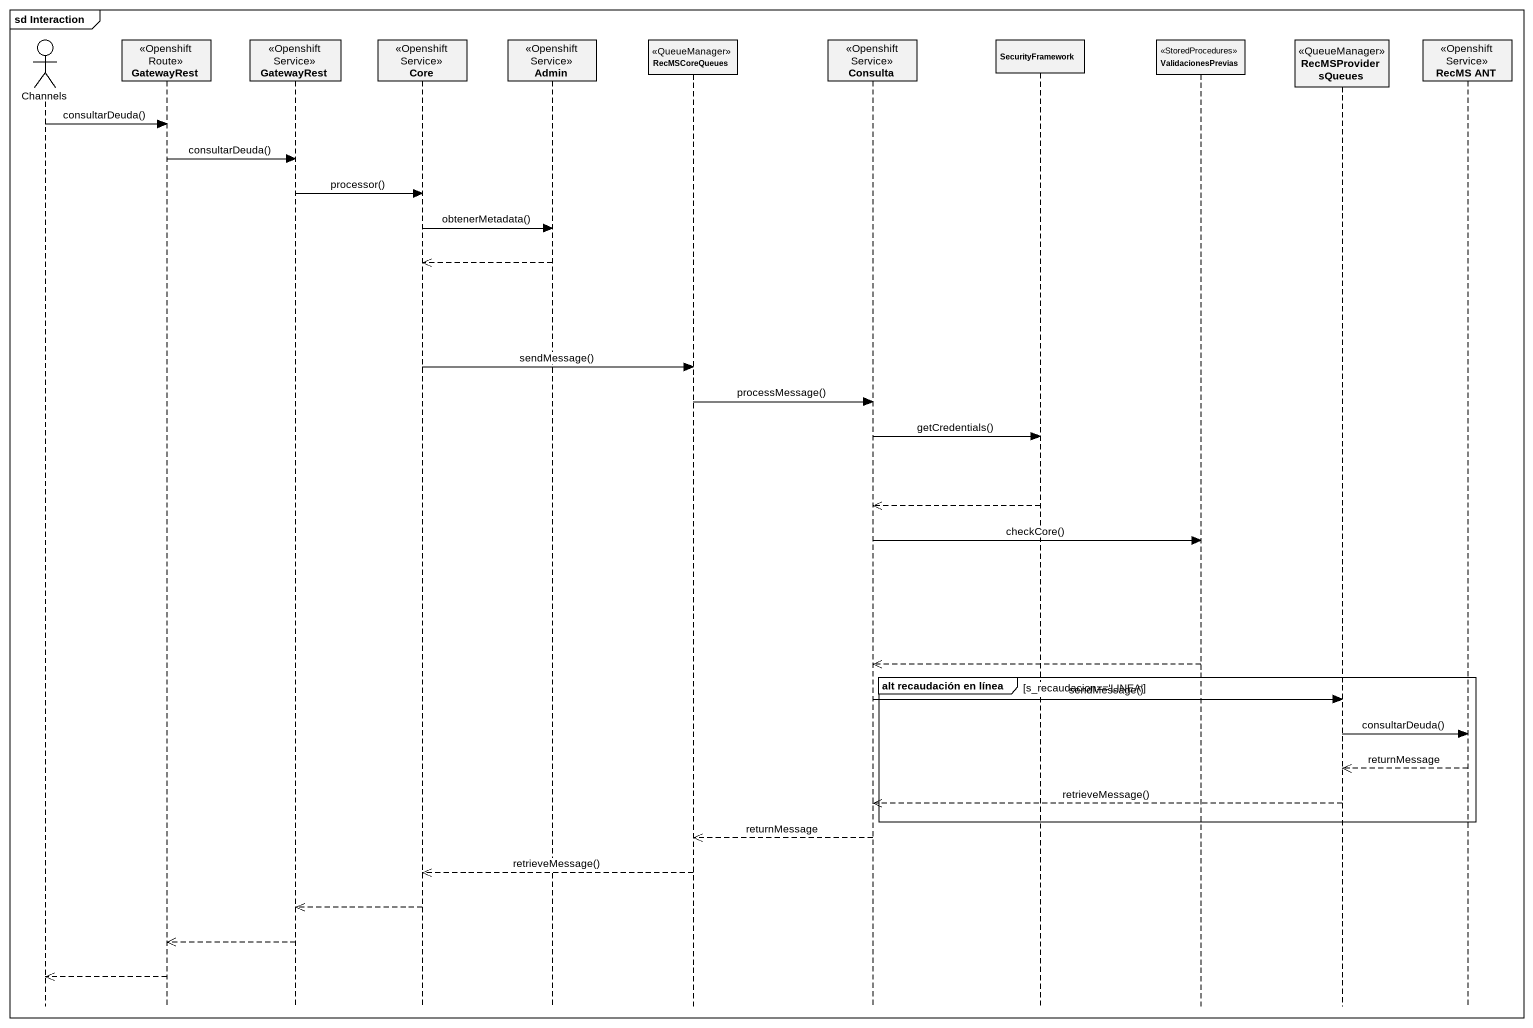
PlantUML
@startuml
mainframe sd Interaction
hide footbox
actor Channels
participant GatewayRest <<Openshift Route>>
participant "GatewayRest" as GatewayRest_2 <<Openshift Service>>
participant Core <<Openshift Service>>
participant Admin <<Openshift Service>>
participant RecMSCoreQueues <<QueueManager>>
participant Consulta <<Openshift Service>>
participant SecurityFramework
participant ValidacionesPrevias <<StoredProcedures>>
participant RecMSProvidersQueues <<QueueManager>>
participant "RecMS ANT" as RecMS_ANT <<Openshift Service>>

Channels -> GatewayRest : consultarDeuda()
GatewayRest -> GatewayRest_2 : consultarDeuda()
GatewayRest_2 -> Core : processor()
Core -> Admin : obtenerMetadata()
Admin -->> Core
Core -> RecMSCoreQueues : sendMessage()
RecMSCoreQueues -> Consulta : processMessage()
Consulta -> SecurityFramework : getCredentials()
SecurityFramework -->> Consulta
Consulta -> ValidacionesPrevias : checkCore()
ValidacionesPrevias -->> Consulta
group alt recaudación en línea [s_recaudacion=='LINEA']
  Consulta -> RecMSProvidersQueues : sendMessage()
  RecMSProvidersQueues -> RecMS_ANT : consultarDeuda()
  RecMS_ANT -->> RecMSProvidersQueues : returnMessage
  RecMSProvidersQueues -->> Consulta : retrieveMessage()
end
Consulta -->> RecMSCoreQueues : returnMessage
RecMSCoreQueues -->> Core : retrieveMessage()
Core -->> GatewayRest_2
GatewayRest_2 -->> GatewayRest
GatewayRest -->> Channels
@enduml
